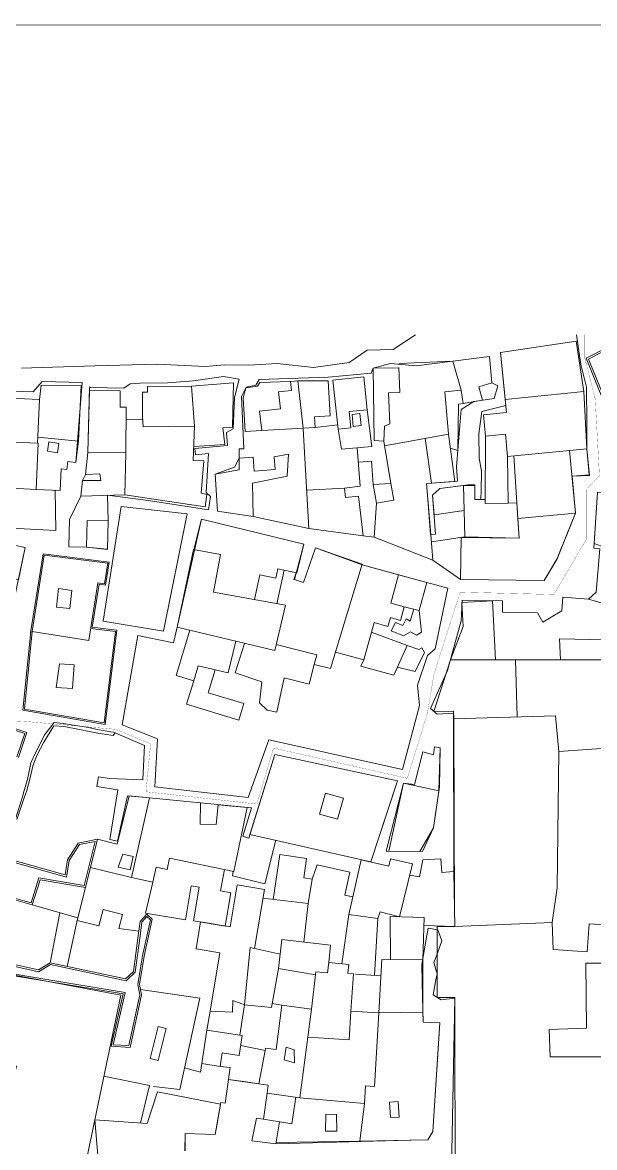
# Model space of a CAD drawing. Header units: millimetres. Extents: x 4203764 to 12476749, y 34048 to 3000914.
# Drawn here: x 11702083 to 11770686, y 2565861 to 2700657 of the extents above; entities that cross this region are included whole.
import ezdxf

# ---------------------------------------------------------------- set-up
doc = ezdxf.new("R2010")
doc.units = ezdxf.units.MM
doc.header["$MEASUREMENT"] = 0
for name, color, linetype, lineweight in [('2', 240, 'Continuous', 25), ('building property', 253, 'Continuous', 15), ('FORMAT', 250, 'Continuous', 0), ('streets', 254, 'Continuous', 9)]:
    doc.layers.add(name, color=color, linetype=linetype, lineweight=lineweight)

# ---------------------------------------------------------------- blocks, each defined once
blk = doc.blocks.new('EEEEEEEEE')
at = {"layer": 'FORMAT'}
blk.add_lwpolyline([(11101940, 671029), (12476749, 671572), (12476365, 1642602), (11101557, 1642059)], close=True, dxfattribs=at)

msp = doc.modelspace()

# ---------------------------------------------------------------- linework, layer by layer
at = {"layer": '2', "const_width": 23.31871}
msp.add_lwpolyline([(11769534.56915, 2663237.13859), (11769535.69558, 2660386.66796), (11770768.09668, 2655546.94726), (11771277.82298, 2646351.99407), (11769690.22079, 2644681.08898), (11769692.57785, 2638716.4808), (11765815.85391, 2632117.59062), (11754567.95787, 2632404.61365), (11751442.4771, 2622626.18994), (11750643.73283, 2617895.0425), (11748236.08679, 2610092.75085), (11732195.81779, 2613728.06441), (11730198.84346, 2607010.51696), (11716894.69283, 2608488.66776), (11717450.94837, 2614219.7806), (11713253.40781, 2615968.98465), (11702500.77946, 2616900.48484), (11698115.23273, 2617135.51183), (11696086.27984, 2611153.113), (11689141.78233, 2612701.93088), (11689722.16057, 2618813.18427), (11685123.58787, 2619358.94781), (11680810.45492, 2620571.1549), (11671446.09203, 2623203.01142)], dxfattribs=at)
at = {"layer": 'building property'}
for p, q in [((11744150.92697, 2645281.39233), (11744534.71203, 2643057.5946)), ((11753907.16925, 2593730.45917), (11753797.47941, 2617242.71045))]:
    msp.add_line(p, q, dxfattribs=at)
for points in [[(11759409.51944, 2661114.98715), (11759986.88252, 2655491.86052), (11769410.51863, 2656459.44669), (11768482.3618, 2662469.16379), (11759409.51944, 2661114.98715)], [(11745503.66056, 2649919.24492), (11753189.50863, 2651329.01836), (11752720.27125, 2656419.04489), (11754677.02595, 2656599.43343), (11753699.55399, 2660065.6211), (11747199.65682, 2659780.06991)], [(11747220.20802, 2659312.27052), (11747351.39215, 2656326.17412), (11745994.01868, 2656266.54247), (11746130.82333, 2652586.51353), (11745506.91652, 2652274.66956), (11745403.61217, 2650508.90572), (11744252.82529, 2650576.23142), (11744130.74691, 2659245.46937), (11747221.23082, 2659288.98891)], [(11704108.55872, 2655504.32012), (11704321.5592, 2657186.19645), (11709121.00673, 2657135.05817), (11708786.19989, 2650500.80949), (11703920.39181, 2650991.25187)], [(11714520.33215, 2653045.67396), (11716490.78549, 2653073.83341), (11716489.49244, 2656345.95056), (11717067.69026, 2656346.17905), (11717067.40774, 2657061.09508), (11722353.80995, 2657063.18412), (11722714.77609, 2652301.34151), (11716562.3901, 2652216.25084), (11716490.65621, 2653400.98936)], [(11722353.80995, 2657063.18412), (11727407.1306, 2657471.20441), (11727270.07501, 2652186.12136), (11726112.18726, 2652082.41389), (11726369.7948, 2650108.70726), (11722627.39744, 2649850.81178)], [(11730796.36392, 2651781.06211), (11728790.88822, 2651664.75173), (11728557.09881, 2655695.85349), (11728874.8333, 2656891.78657), (11730250.84028, 2657095.88844), (11730534.78936, 2657531.75819), (11734223.95862, 2657639.9261)], [(11735123.04152, 2657739.53395), (11734223.95862, 2657639.9261), (11734343.22981, 2656563.35742), (11732785.77092, 2656390.80923), (11733008.94358, 2654376.40251), (11730516.52767, 2654100.27203), (11730796.36392, 2651781.06211), (11735751.33311, 2652068.43251)], [(11738755.84029, 2657715.23931), (11738989.37387, 2653521.30353), (11737123.01059, 2653417.37764), (11737193.65261, 2652148.7461), (11735751.33311, 2652068.43251), (11735123.04152, 2657739.53395), (11738755.84029, 2657715.23931)], [(11758360.47153, 2657484.6012), (11756799.66954, 2657014.97267), (11757241.72334, 2655408.05049), (11754945.26199, 2655025.52902), (11754677.02595, 2656599.43343)], [(11697066.7431, 2655797.9201), (11704108.55872, 2655504.32012), (11703890.38815, 2650271.63258), (11696547.41984, 2650577.78876), (11697066.7431, 2655797.9201)], [(11710100.69342, 2656554.50404), (11713813.93305, 2656528.50131), (11713800.27931, 2654578.72122), (11714531.0318, 2654573.60397), (11714492.58958, 2649083.98303), (11709910.32482, 2649116.07129), (11710100.69342, 2656554.50404)], [(11759986.88252, 2655491.86052), (11760145.91554, 2653942.98618), (11757358.40119, 2653656.77391), (11757603.77691, 2651091.63639), (11760000.30794, 2651320.88356), (11760256.28472, 2648644.92334), (11769764.97165, 2649554.50453), (11769410.51863, 2656459.44669)], [(11739942.36502, 2651935.47941), (11740342.06259, 2649553.28312), (11743963.44511, 2649840.92528), (11743437.56933, 2654266.06706)], [(11754945.26199, 2655025.52902), (11754364.17656, 2654928.73764), (11754286.2293, 2649389.41453), (11753414.94897, 2649647.94666)], [(11741603.63037, 2653697.37165), (11742532.64506, 2653799.69678), (11742691.53669, 2652357.11213), (11741756.7079, 2652254.14662), (11741603.63037, 2653697.37165)], [(11722714.77609, 2652301.34151), (11722568.03782, 2648186.07447), (11723847.00624, 2648140.47024), (11723523.01223, 2644254.75049), (11724199.99708, 2644085.90528), (11723996.72835, 2642606.45987), (11714345.70648, 2644065.72201), (11714492.58958, 2649083.98303)], [(11735761.08747, 2651980.38746), (11736417.85798, 2640044.24057), (11742938.91693, 2639154.03718), (11742384.88311, 2643906.56316), (11740822.35552, 2643724.40884), (11740687.56169, 2644880.67612), (11742591.92204, 2645102.68018), (11742226.52692, 2649702.96391)], [(11737193.65261, 2652148.7461), (11739888.52708, 2652437.65941)], [(11696547.41984, 2650577.78876), (11696319.78774, 2645118.17214), (11703717.80767, 2644705.05023)], [(11708786.19989, 2650500.80949), (11708499.83784, 2647933.49046), (11707521.59564, 2648042.60485), (11707415.64644, 2647092.73944), (11706729.74353, 2647169.24592), (11706622.52614, 2644584.55744), (11703717.80767, 2644705.05023), (11703949.79631, 2650269.15563)], [(11705222.57474, 2650400.16645), (11706438.93137, 2650212.45886), (11706266.75108, 2649096.72011), (11705078.19452, 2649280.13761), (11705250.37481, 2650395.87636)], [(11742363.50076, 2647978.47859), (11743951.64945, 2648091.1168), (11744150.92697, 2645281.39233), (11746265.12823, 2645431.34042), (11745403.61217, 2650508.90572)], [(11750374.826, 2650812.73639), (11751141.35656, 2645451.80686), (11753948.80226, 2645667.09016), (11753189.50863, 2651329.01836)], [(11760256.28472, 2648644.92334), (11760313.92222, 2643047.14462), (11757553.32492, 2643018.72015), (11757603.77691, 2651091.63639)], [(11714345.70648, 2644065.72201), (11709094.78171, 2643912.1004), (11709287.54444, 2645782.75183), (11711493.6711, 2645794.53137), (11711351.38482, 2646568.86523), (11709658.586, 2646513.6613), (11709910.32482, 2649116.07129)], [(11728083.84434, 2648441.72804), (11729747.18398, 2648559.16309), (11729863.51115, 2646911.51552), (11732389.32804, 2647089.84317), (11732282.07173, 2648609.01193), (11734003.60868, 2648947.29291), (11733832.67685, 2646285.03218), (11729662.41376, 2645467.54916), (11729736.76584, 2641455.41858), (11736417.85798, 2640044.24057)], [(11761020.33323, 2648718.01063), (11761486.93246, 2641218.24737), (11768393.06717, 2641852.08023), (11767704.24403, 2649357.37962)], [(11769764.97165, 2649554.50453), (11770059.26472, 2646477.98903), (11767985.97326, 2646287.706)], [(11729736.76584, 2641455.41858), (11725470.96303, 2642115.51332), (11725206.22109, 2646524.2234), (11728070.00866, 2647046.91948), (11728083.84434, 2648441.72804)], [(11696319.78774, 2645118.17214), (11695677.13863, 2645154.05909), (11695408.75994, 2640348.04209), (11706062.96352, 2639788.14612), (11706005.47718, 2644612.36015)], [(11740687.56169, 2644880.67612), (11736165.43081, 2644631.85192)], [(11746265.12823, 2645431.34042), (11746608.19235, 2643409.40427), (11744534.71203, 2643057.5946), (11744246.40462, 2638993.54573), (11751291.52917, 2636225.09265), (11751054.47796, 2639316.40725), (11750545.47699, 2645406.11304), (11751140.77554, 2645455.87038)], [(11751441.54214, 2641684.8887), (11751263.24441, 2644010.01652), (11752149.82771, 2644807.57808), (11754988.5565, 2645194.80764)], [(11760313.92222, 2643047.14462), (11761369.06309, 2643112.79042), (11761633.79894, 2638857.62658), (11755146.90377, 2639018.40292), (11755065.23343, 2642203.99037), (11754988.5565, 2645194.80764), (11756342.60943, 2645170.50605), (11756312.57309, 2643496.92008), (11757556.26487, 2643489.14758)], [(11709094.78171, 2643912.1004), (11707721.8653, 2641113.41572), (11707643.82029, 2637827.25334), (11709779.29246, 2637776.53675), (11709855.98476, 2641005.74215), (11712367.74475, 2640946.08888), (11712278.24601, 2644005.23617)], [(11781918.8005, 2635096.49281), (11783176.48758, 2643244.8992), (11771046.3385, 2644378.2191), (11770642.89663, 2638248.60078), (11771537.31418, 2637911.76439)], [(11751441.54214, 2641684.8887), (11755065.23343, 2642203.99037), (11755146.90377, 2639018.40292), (11751122.47889, 2638429.62716)], [(11712367.74475, 2640946.08888), (11712286.5482, 2637527.22768), (11709779.29246, 2637776.53675)], [(11723540.3653, 2641162.34859), (11720643.3769, 2628201.30969), (11720205.83345, 2626310.8081), (11715906.0307, 2627198.69095), (11714050.10069, 2616519.72196), (11718289.00528, 2614808.20562), (11717967.43691, 2609079.13855), (11729155.67259, 2607803.01356), (11731631.13837, 2614690.28979), (11747659.7523, 2611144.15294), (11749677.46486, 2618815.59666), (11749459.06908, 2621248.83715), (11750651.32222, 2624811.93859), (11751573.7063, 2625627.06631), (11753077.73911, 2632879.9765), (11750580.57688, 2633545.27697), (11742802.67959, 2635663.64451), (11737228.68896, 2637703.26065), (11735779.48543, 2633551.00489), (11734685.91589, 2633932.67811), (11735843.62585, 2638157.81093), (11723540.3653, 2641162.34859)], [(11733475.29525, 2635045.93271), (11734988.62597, 2634718.94664), (11735843.62585, 2638157.81093), (11723540.3653, 2641162.34859), (11722645.0011, 2637495.92791)], [(11761486.93246, 2641218.24737), (11761633.79894, 2638857.62658), (11754678.05769, 2638949.81046), (11754611.55981, 2633932.20875), (11764630.62977, 2633787.08817), (11766191.16699, 2636374.41887), (11768393.06717, 2641852.08023)], [(11698908.7067, 2638462.32133), (11702385.30353, 2637744.64887), (11701585.97801, 2633872.50282), (11697758.16776, 2634969.35596), (11698767.4285, 2638491.48533)], [(11704693.91276, 2636824.67502), (11703245.93173, 2627676.66849), (11710041.09121, 2626601.10498), (11711138.80417, 2633536.19948), (11711919.08038, 2633412.69441), (11712306.6677, 2635861.38073), (11704693.91276, 2636824.67502)], [(11722600.99686, 2637504.03094), (11725833.62214, 2636908.7686), (11725006.67747, 2632417.97178), (11733637.32406, 2630828.70657), (11732338.07208, 2625401.59599), (11720643.3769, 2628201.30969), (11722600.99686, 2637504.03094)], [(11732513.34883, 2626133.7452), (11737368.33139, 2624907.40008), (11737076.27069, 2623751.1598), (11739006.50052, 2623263.59308), (11742828.73551, 2635748.75503), (11737228.68896, 2637703.26065), (11735779.48543, 2633551.00489), (11734685.91589, 2633932.67811), (11734632.79166, 2633919.72558), (11734916.32354, 2634734.56906)], [(11739605.51117, 2625220.23493), (11743029.83636, 2624287.59478), (11743933.75056, 2627606.44841), (11744244.54947, 2628747.59222), (11745918.36981, 2628291.71494), (11746207.16078, 2629352.05339), (11747434.30917, 2629017.8305), (11747872.68626, 2630627.39635), (11746242.78579, 2631071.31173), (11747169.609, 2634474.27916), (11742802.67959, 2635663.64451)], [(11729900.33426, 2631516.84364), (11730542.61015, 2634489.37347), (11732475.74766, 2634071.67956), (11732721.44937, 2635208.81653), (11733475.29525, 2635045.93271), (11732605.14524, 2631018.77412)], [(11747169.609, 2634474.27916), (11750580.57688, 2633545.27697), (11749669.69038, 2630200.82354), (11747872.68626, 2630627.39635)], [(11706389.02079, 2632821.18493), (11706147.96396, 2630611.89874), (11707768.13336, 2630435.12088), (11708003.95004, 2632596.3811), (11706389.02079, 2632821.18493)], [(11758796.44618, 2624296.58473), (11758432.11637, 2631367.18394), (11754783.14006, 2631179.16157), (11754931.6818, 2628296.39141), (11753414.56744, 2624301.17964)], [(11771952.44328, 2626683.13797), (11772432.83091, 2630861.00204), (11769949.5452, 2631542.44226)], [(11749009.98298, 2630357.42487), (11748586.60505, 2628923.52257), (11748088.5961, 2629194.23696), (11747701.12952, 2628398.87441), (11746834.76762, 2628755.8713), (11746301.61818, 2627765.14183), (11747783.21932, 2627157.62136), (11748602.39375, 2627641.28625), (11749336.18479, 2627229.42462), (11749947.47265, 2627601.38697), (11749669.69038, 2630200.82354)], [(11703245.93173, 2627676.66849), (11702317.75227, 2618392.15209), (11711866.49543, 2616725.35938), (11713221.20072, 2627688.98982), (11710270.98635, 2628053.52883)], [(11722164.87727, 2627837.06203), (11720512.18388, 2622411.49424), (11722619.76651, 2621769.49915), (11723165.55742, 2623561.25655), (11726752.60511, 2622727.34082), (11727660.88403, 2626521.31628)], [(11743933.75056, 2627606.44841), (11748215.41841, 2626012.71888), (11746610.74297, 2622436.9506), (11742658.52128, 2623514.03261), (11743029.83636, 2624287.59478)], [(11737076.27069, 2623751.1598), (11736479.39321, 2621388.17918), (11733452.42484, 2622152.77675), (11732595.49372, 2618038.84447), (11731434.46935, 2618280.68557), (11730513.55731, 2619151.13123), (11730774.79407, 2621672.0947), (11727594.77522, 2622718.4667), (11728723.96647, 2626266.81401)], [(11747048.33228, 2623412.04993), (11749187.81607, 2622903.74911), (11750291.46721, 2625159.53142), (11749965.49963, 2625732.51551), (11749604.50088, 2625527.14526), (11748215.41841, 2626012.71888)], [(11771952.44328, 2626683.13797), (11766495.30575, 2626824.77942), (11766592.93234, 2624289.92828)], [(11706532.09942, 2623823.1602), (11708274.50344, 2623684.63397), (11708101.38425, 2620865.48452), (11706103.3277, 2620988.18179), (11706532.09942, 2623823.1602)], [(11761423.26753, 2617465.9772), (11761202.67838, 2624294.53035), (11753414.56744, 2624301.17964), (11751409.46134, 2618114.17924), (11753771.67096, 2618124.21088), (11753797.47941, 2617242.71045)], [(11761202.67838, 2624294.53035), (11777507.39871, 2624280.60979), (11777505.63239, 2622211.77093), (11776158.22793, 2622212.92131), (11776226.70111, 2613936.1808), (11773220.70735, 2613792.53053)], [(11722619.76651, 2621769.49915), (11721768.50273, 2618974.91589), (11728011.82952, 2617073.12324), (11728614.46774, 2619051.50262), (11724338.15787, 2620354.11819), (11725172.93614, 2623094.58177)], [(11701421.00886, 2612650.99182), (11702356.47787, 2615457.58762), (11699100.1014, 2616503.83783)], [(11753747.30116, 2617241.24134), (11766024.29403, 2617600.68541), (11766395.33715, 2613328.54019)], [(11713165.69227, 2615518.88414), (11712961.95231, 2615222.65565), (11711107.33483, 2615512.25599), (11710064.49029, 2615725.57176), (11708911.1419, 2615934.86683), (11707075.43124, 2616323.51755), (11705847.4364, 2616368.25781), (11704655.07852, 2614432.94236), (11703863.89775, 2612920.79337), (11703368.10336, 2611693.32363), (11702937.75938, 2609833.61861), (11702558.19302, 2608519.41988), (11702317.44697, 2607893.25053), (11701409.12114, 2605146.94262)], [(11744656.78671, 2602513.3406), (11747056.46228, 2609797.12956), (11732344.84885, 2612948.6179), (11729226.93718, 2602929.38087), (11728510.90114, 2603152.20593), (11729565.30047, 2606540.45996), (11717330.28888, 2607744.51235), (11717330.28888, 2607744.51235), (11714691.70494, 2608004.17645), (11713491.49073, 2602553.7252), (11712577.72025, 2602754.94162), (11713510.15068, 2608710.92343), (11711017.79759, 2609101.11029), (11711202.29624, 2610279.61173), (11712500.89803, 2610076.31094), (11715436.58265, 2609963.98179), (11716522.9452, 2609922.41391), (11716735.0921, 2614047.08324), (11712996.0246, 2615635.57813)], [(11749101.09781, 2609366.15237), (11750102.88413, 2613249.55886), (11751359.72807, 2612925.33603), (11751495.85581, 2613854.6023), (11752165.78631, 2613756.46453), (11752019.56046, 2608590.99277)], [(11773682.09047, 2607005.51298), (11773220.70735, 2613792.53053), (11766395.33715, 2613328.54019), (11766196.43687, 2596954.6388), (11765603.64259, 2592800.56299)], [(11732344.84885, 2612948.6179), (11747056.46228, 2609797.12956), (11743854.17493, 2600077.1551), (11729368.44705, 2603384.11503), (11732344.84885, 2612948.6179)], [(11738441.53397, 2608306.93025), (11740570.79628, 2607727.85091), (11739881.10009, 2605191.85282), (11737684.76539, 2605789.17333), (11738441.53397, 2608306.93025)], [(11747773.13056, 2609502.73276), (11752019.56046, 2608590.99277), (11751384.07787, 2604173.15956), (11749729.27473, 2601318.53281), (11746006.56705, 2601355.39066), (11747773.13056, 2609502.73276)], [(11715171.8889, 2598193.30719), (11710231.13751, 2599427.96548), (11711074.07577, 2602801.16466), (11713451.31998, 2602207.1084), (11714894.96703, 2607984.17335), (11717330.28888, 2607744.51235)], [(11717330.28888, 2607744.51235), (11723447.79467, 2607142.48615), (11723376.80135, 2604609.35008), (11725305.57844, 2604555.29444), (11725539.92357, 2606936.59891), (11729013.68023, 2606594.74513), (11727415.59482, 2598935.52681), (11719729.43414, 2600539.23371), (11719443.86759, 2599170.58561), (11718106.45048, 2599449.63585), (11717732.83055, 2597658.97022), (11715171.8889, 2598193.30719), (11717330.28888, 2607744.51235)], [(11700920.95466, 2600280.36729), (11707203.7907, 2598516.3032), (11707469.57221, 2600334.62963), (11708780.30886, 2602332.18706), (11711074.07577, 2602801.16466), (11709629.9896, 2597022.3425), (11704193.62351, 2597935.22908), (11703253.63094, 2594930.94219), (11701017.20713, 2595573.91327)], [(11732480.81651, 2602673.58938), (11731139.31231, 2597435.6802), (11727251.60728, 2598431.37761), (11727359.25024, 2598947.28303)], [(11714102.33496, 2601018.19651), (11715367.6181, 2600721.38252), (11714990.13017, 2599112.19587), (11713562.20629, 2599447.16262), (11714102.33496, 2601018.19651)], [(11732149.86335, 2595588.39154), (11732964.70218, 2600957.47147), (11736160.78397, 2600472.41787), (11735813.06092, 2598181.22505), (11736837.31616, 2598025.77888), (11736333.89059, 2595113.38604)], [(11741682.9534, 2595897.56885), (11742697.40215, 2600341.2358), (11746031.04101, 2599580.19637), (11746225.71839, 2600432.95648), (11748861.48452, 2599831.23505), (11747301.81312, 2593494.80883), (11744968.60713, 2594104.11269), (11744700.85306, 2593279.82894)], [(11748535.55948, 2598507.10997), (11749681.29453, 2598275.9384), (11750091.50876, 2600309.04657), (11752260.0927, 2600446.58475), (11752363.10136, 2598822.43252), (11753814.50531, 2598914.48496), (11753932.25983, 2592326.78223), (11750237.36881, 2592464.06093)], [(11726309.46573, 2599166.31913), (11725838.05946, 2596618.96965), (11727075.1156, 2596390.04306), (11726404.54581, 2592387.9515), (11722600.52883, 2593025.33293), (11723274.09171, 2597045.28788), (11722311.3932, 2597206.59267), (11721630.90295, 2593145.29384), (11716846.92182, 2593946.873), (11717732.83055, 2597658.97022)], [(11741213.77979, 2593765.45553), (11741682.9534, 2595897.56885), (11740754.84533, 2596101.79994), (11741358.97651, 2598847.21464), (11737427.0324, 2599712.44277), (11736837.31616, 2598025.77888)], [(11709629.9896, 2597022.3425), (11708641.87575, 2593068.19186), (11711235.5858, 2592420.04234), (11711759.9725, 2594390.26089), (11714072.14847, 2593774.85996), (11713627.26982, 2592103.36799), (11716044.30996, 2591787.1472)], [(11724575.82223, 2582182.21762), (11725750.76379, 2589194.49857), (11722911.52631, 2589670.22653), (11723449.84634, 2592883.02568), (11727001.43531, 2592287.93978), (11727846.31973, 2597330.37512), (11731101.43933, 2596784.96409), (11729916.36975, 2589712.23716)], [(11703253.63094, 2594930.94219), (11708714.99676, 2593360.80137)], [(11730924.26148, 2595727.53204), (11736333.89059, 2595113.38604), (11735808.52038, 2590477.09215)], [(11698355.48124, 2588384.95465), (11703987.32469, 2587134.8737), (11705405.07091, 2588004.33713), (11714452.97599, 2586062.70112), (11715411.9768, 2586953.89552), (11715974.61118, 2591254.40311), (11716195.03769, 2592939.23769), (11716994.16683, 2593812.06003), (11717648.50918, 2593212.9644), (11716679.63651, 2588789.5595), (11716115.82658, 2585406.85427), (11716359.91988, 2584164.35839), (11714986.63688, 2577856.66533), (11712715.52955, 2577989.19139), (11714157.07376, 2584272.55145), (11695413.76869, 2587362.65278)], [(11705405.07091, 2588004.33713), (11706551.66814, 2593982.75762)], [(11740391.98466, 2587864.50227), (11741213.77979, 2593765.45553), (11744700.85306, 2593279.82894), (11744297.67138, 2586494.56807)], [(11746219.25084, 2588367.86079), (11746165.84155, 2593522.37122), (11750272.98644, 2593422.71845), (11750083.67309, 2588327.30182)], [(11708641.87575, 2593068.19186), (11707460.54083, 2587563.24338)], [(11753932.25983, 2592326.78223), (11751800.43621, 2592325.93979), (11751803.78589, 2583849.44177), (11753935.60952, 2583850.28421)], [(11753932.25983, 2592326.78223), (11765603.64259, 2592800.56299), (11765744.99564, 2589582.81311), (11769807.41664, 2589304.60742), (11770037.59766, 2592665.76156), (11785153.42625, 2591630.5883), (11786626.38688, 2565527.4704), (11753990.29397, 2559218.86473), (11753935.60952, 2583850.28421)], [(11732995.22785, 2589031.61713), (11729376.3489, 2589831.61552), (11728711.81913, 2582962.69595), (11731944.89559, 2582649.91379), (11732797.8411, 2587289.71591)], [(11738804.26705, 2588044.41742), (11739038.45543, 2590111.08609), (11733192.61461, 2590773.51835), (11732797.8411, 2587289.71591), (11737215.59522, 2586550.24228)], [(11744817.24818, 2581980.77234), (11745197.40763, 2588378.58553), (11750083.67309, 2588327.30182), (11750100.92815, 2582082.77316)], [(11686266.31451, 2578959.49666), (11688032.52432, 2586806.11672), (11694128.32879, 2585434.00113), (11695321.78382, 2587586.52135), (11713865.53777, 2584130.33319), (11707631.06082, 2554221.91225), (11697025.85184, 2556650.78692), (11701369.33965, 2575615.78191), (11686278.28015, 2579012.65561)], [(11736750.11816, 2582442.49425), (11737258.48112, 2586928.70231), (11738659.84324, 2586769.90437), (11738804.26705, 2588044.41742), (11741205.44573, 2587772.32342), (11741088.76181, 2586742.6097), (11741786.55349, 2586657.96547), (11741475.89651, 2582179.31618)], [(11769625.97304, 2587935.09938), (11772607.08476, 2587936.27744), (11772611.51747, 2576719.15149), (11765366.71877, 2576716.28854), (11765261.42775, 2580005.22066), (11769729.6691, 2580148.26577), (11769625.97304, 2587935.09938)], [(11742015.79696, 2586630.15754), (11745082.6872, 2586447.92226)], [(11717810.13603, 2573169.05824), (11720958.67863, 2572794.99728), (11723351.84807, 2583761.93986), (11716237.87323, 2584785.60633)], [(11724197.19783, 2579922.5132), (11724575.82223, 2582182.21762), (11727253.48873, 2582086.62106), (11727303.38278, 2583484.15707), (11728711.81913, 2582962.69595)], [(11728711.81913, 2582962.69595), (11728157.45002, 2579319.8424)], [(11730429.11595, 2573501.2908), (11731565.63875, 2573344.13868), (11731430.9803, 2572370.28989), (11735344.57017, 2571829.14023), (11736750.11816, 2582442.49425), (11733192.84567, 2582913.59106), (11732488.83307, 2577597.56131), (11731208.26235, 2577767.14989), (11731185.97045, 2577492.99385)], [(11733192.84567, 2582913.59106), (11732032.57842, 2583126.88566)], [(11736302.64125, 2579063.57662), (11741273.20869, 2578768.22442), (11741475.89651, 2582179.31618), (11744817.24818, 2581980.77234), (11744294.72835, 2573187.13548), (11743213.18662, 2573251.40093), (11743087.28015, 2571132.48467), (11735344.57017, 2571829.14023)], [(11744817.24818, 2581980.77234), (11750100.92815, 2582082.77316), (11750123.95824, 2580889.80565), (11752142.34794, 2580799.76522), (11751313.61156, 2567783.47451), (11750697.02749, 2566773.328), (11742542.59342, 2566632.59147)], [(11718366.37754, 2580360.03186), (11719325.47906, 2580120.97965), (11718373.20382, 2576300.35557), (11717411.81951, 2576539.97676), (11718364.09475, 2580360.60084)], [(11721530.62082, 2575415.98058), (11723429.64406, 2574878.78707), (11724197.19783, 2579922.5132), (11728441.0764, 2579276.68016), (11728077.74469, 2576889.16578), (11726035.49107, 2577199.95574), (11725789.12894, 2575581.06831), (11723587.50398, 2575916.11139)], [(11728256.99401, 2578067.04353), (11731185.97045, 2577492.99385), (11730429.11595, 2573501.2908), (11726766.76386, 2574007.70068)], [(11733701.13979, 2577871.19521), (11734677.51371, 2577566.90972), (11734708.63082, 2576013.08948), (11733457.68271, 2576347.7349), (11733701.13979, 2577871.19521)], [(11725789.12894, 2575581.06831), (11726973.50075, 2575448.01459), (11726376.02438, 2571181.87607)], [(11716222.08163, 2568805.47115), (11717314.27578, 2573272.42141), (11711840.04976, 2574413.53601)], [(11717048.30425, 2568749.52433), (11718276.92128, 2572535.23558), (11725838.25129, 2571056.75617), (11725194.85876, 2567415.9341), (11721580.74618, 2567518.66827), (11721541.8604, 2565445.44149)], [(11731430.9803, 2572370.28989), (11730999.92009, 2569252.86605), (11734377.24394, 2568715.11134), (11734883.23264, 2571892.93144)], [(11743087.28015, 2571132.48467), (11742542.59342, 2566632.59147), (11732497.92591, 2566461.88553)], [(11746088.46848, 2571305.2307), (11747148.07133, 2571367.89678), (11747258.0239, 2569508.7404), (11746220.61413, 2569447.38684), (11746088.46848, 2571305.2307)], [(11730999.92009, 2569252.86605), (11730134.5978, 2569372.51805), (11729586.91813, 2566662.35494), (11732470.79734, 2566291.50679), (11732894.29271, 2568951.23439)], [(11717048.30425, 2568749.52433), (11710748.2993, 2569176.12272), (11711901.17787, 2555454.85272), (11721411.26111, 2557153.40678), (11721385.2409, 2559320.35295), (11718244.78755, 2559125.93677), (11717976.31633, 2563462.6198), (11721565.24863, 2563684.79998)]]:
    msp.add_lwpolyline(points, dxfattribs=at)
for points in [[(11772005.00766, 2646357.13094), (11783123.01795, 2645123.29953), (11783645.95615, 2649835.47678), (11780723.45415, 2649974.29009), (11780066.59448, 2658244.34886), (11777073.59708, 2658006.62632), (11775386.74491, 2660337.20577), (11773235.55615, 2660121.51334), (11772378.76282, 2661581.66507), (11769947.37355, 2660322.01718), (11771864.59531, 2655657.59965), (11772136.64813, 2652244.60676), (11772354.74072, 2649508.56294)], [(11739312.45324, 2657811.0591), (11739942.36502, 2651935.47941), (11741473.93247, 2652099.67638), (11741266.62912, 2654033.32393), (11743437.56933, 2654266.06706), (11743014.96091, 2658207.9992)], [(11721829.95464, 2641800.06523), (11718980.06889, 2627734.00608), (11711751.71886, 2628921.15916), (11713916.74072, 2642657.24056)], [(11745714.45915, 2601358.28277), (11750058.39363, 2601315.27426), (11751384.07787, 2604173.15956), (11752087.01659, 2609059.94335), (11752165.78631, 2613756.46453), (11751495.85581, 2613854.6023), (11751359.72807, 2612925.33603), (11750102.88413, 2613249.55886), (11749101.09781, 2609366.15237), (11747773.13056, 2609502.73276)], [(11738459.85282, 2569836.88658), (11739751.19288, 2569824.10111), (11739776.23816, 2567813.88954), (11738442.38824, 2567825.47099)]]:
    msp.add_lwpolyline(points, close=True, dxfattribs=at)
at = {"layer": 'streets'}
for p, q in [((11704557.22368, 2637006.74789), (11703058.91174, 2627540.76245)), ((11712494.49548, 2636002.39024), (11704557.22368, 2637006.74789)), ((11712054.98641, 2633225.67443), (11712494.49548, 2636002.39024)), ((11711274.7102, 2633349.1795), (11712054.98641, 2633225.67443))]:
    msp.add_line(p, q, dxfattribs=at)
for points in [[(11701974.61098, 2659230.68224), (11710749.90962, 2659504.5141), (11718215.98857, 2659737.49195), (11723979.11925, 2659446.70856), (11726309.89159, 2659644.54372), (11729218.68821, 2659607.61699), (11732628.58429, 2659795.67965), (11736988.17428, 2659313.62891), (11741278.13126, 2659937.3182), (11743422.65912, 2661389.48068), (11746536.48982, 2661459.82142), (11749234.4688, 2663229.11653)], [(11769748.29712, 2652632.51423), (11769729.08739, 2656963.38335), (11769040.86735, 2659673.74995), (11768513.70171, 2663236.73517)], [(11759409.51944, 2661114.98715), (11760062.50253, 2654755.37259), (11757175.5516, 2654030.6577), (11756801.11997, 2651353.33654), (11756848.95453, 2648441.17356), (11757112.7144, 2646890.65014), (11757072.18429, 2644632.36542), (11757051.56808, 2643483.65712), (11756312.57309, 2643496.92008), (11756344.06582, 2645251.65438), (11755514.44507, 2645266.54383), (11752149.82771, 2644807.57808), (11751263.24441, 2644010.01652), (11751619.83986, 2639359.76088), (11751012.69944, 2639313.20355), (11750651.20388, 2644027.35992), (11750545.47699, 2645406.11304), (11754247.52691, 2645689.99726), (11754116.47443, 2647399.01379), (11754541.45958, 2652382.02689), (11754705.49027, 2654305.31081), (11756225.43118, 2655261.50864), (11758632.17604, 2655608.54355), (11759083.1811, 2657106.04789), (11758360.47153, 2657484.6012), (11758110.43312, 2660630.37867)], [(11771784.58856, 2646174.4042), (11783304.97214, 2644895.91905), (11783874.81609, 2650030.76231), (11780914.37252, 2650171.37777), (11780255.56738, 2658465.93056), (11777172.59395, 2658221.06158), (11775484.09041, 2660553.92259), (11773346.35617, 2660339.5792), (11772457.49868, 2661854.37482), (11769685.22989, 2660418.12494), (11771661.88298, 2655609.11667), (11771931.37545, 2652228.24429), (11772147.90836, 2649511.76712), (11771823.04032, 2646584.39299)], [(11758110.43312, 2660630.37867), (11749288.67486, 2659500.86352), (11746216.29416, 2659781.15758), (11744130.74691, 2659245.46937), (11743905.50186, 2658626.06495), (11738752.57835, 2658156.41255)], [(11728080.90869, 2657928.85788), (11726185.31572, 2658239.71357), (11722600.87285, 2657738.91272), (11719466.1757, 2657494.17855), (11716192.08198, 2657440.70933), (11714990.4419, 2657370.66356), (11714241.7884, 2656848.59702), (11710236.19674, 2656916.58504)], [(11697094.16154, 2656611.25652), (11696547.41984, 2650577.78876), (11696319.78774, 2645118.17214), (11695677.13863, 2645154.05909), (11695424.53096, 2640347.2133), (11706062.96352, 2639788.14612), (11706005.47718, 2644612.36015), (11706622.52614, 2644584.55744), (11706729.74353, 2647169.24592), (11707415.64644, 2647092.73944), (11707521.59564, 2648042.60485), (11708499.83784, 2647933.49046), (11709228.54361, 2657534.46474)], [(11697094.16154, 2656611.25652), (11703347.8227, 2656395.3604), (11704454.0063, 2657627.30944), (11709228.54361, 2657534.46474)], [(11710109.36661, 2656994.35561), (11709910.32482, 2649116.07129), (11709658.586, 2646513.6613), (11709287.54444, 2645782.75183), (11709094.78171, 2643912.1004), (11707721.8653, 2641113.41572), (11707643.82029, 2637827.25334), (11709779.29246, 2637776.53675), (11712287.0085, 2637546.60923), (11712367.74475, 2640946.08888), (11712278.24601, 2644005.23617), (11717157.09924, 2643402.00919), (11722095.82916, 2642637.78502), (11724396.35855, 2642281.79873)], [(11710109.36661, 2656994.35561), (11710236.19674, 2656916.58504)], [(11728080.90869, 2657928.85788), (11727765.80268, 2656668.65548), (11727521.81185, 2655692.86379), (11727363.02286, 2651959.76247), (11726537.56682, 2651537.2053), (11726678.98774, 2649990.40226), (11722751.06182, 2649631.28033), (11722822.15261, 2648853.71893), (11724378.58977, 2648996.02067), (11724106.52283, 2644353.78204), (11724642.87712, 2643874.90282), (11724396.35855, 2642281.79873)], [(11725470.96303, 2642115.51332), (11725206.22109, 2646524.2234), (11727519.87672, 2647370.5955), (11728083.84434, 2648441.72804), (11728083.39887, 2649569.004), (11728619.56383, 2649569.21588), (11728344.31581, 2655857.63386), (11728908.83536, 2656958.06775), (11730058.05209, 2657220.43397), (11730459.76086, 2657862.56427)], [(11738752.57835, 2658156.41255), (11730459.76086, 2657862.56427)], [(11725470.96303, 2642115.51332), (11729736.76584, 2641455.41858), (11736417.85798, 2640044.24057), (11742938.91693, 2639154.03718), (11744246.40462, 2638993.54573), (11751291.52917, 2636225.09265), (11754611.55981, 2633932.20875), (11764630.62977, 2633787.08817), (11765487.80056, 2635208.25535), (11766215.07229, 2636433.88803), (11766381.43376, 2636847.74501), (11767292.11708, 2639113.24955), (11768393.06717, 2641852.08023), (11767985.97326, 2646287.706), (11770069.89784, 2646366.83131), (11769764.97165, 2649554.50453), (11769748.29712, 2652632.51423)], [(11782057.23703, 2643653.49903), (11771046.3385, 2644378.2191), (11770680.58905, 2638821.27351), (11770605.20421, 2637675.92804), (11771330.9661, 2637597.25812), (11770869.2185, 2632400.40913), (11769949.5452, 2631542.44226), (11766882.74504, 2631786.25857), (11766753.0509, 2630154.92379), (11765473.00137, 2629396.6628), (11764492.48671, 2628815.83683), (11763830.75815, 2629932.92626), (11759646.02337, 2630006.93349), (11759669.69239, 2631345.29735), (11754794.84281, 2631431.5093), (11754717.04666, 2629753.98125), (11754680.94476, 2628975.51136), (11753061.12331, 2622996.58021), (11751019.0038, 2618441.96631), (11751799.91888, 2617786.39218), (11753764.77045, 2617913.77687), (11753814.50531, 2598914.48496)], [(11698767.4285, 2638491.48533), (11702385.30353, 2637744.64887), (11701025.35093, 2631156.67575), (11699625.0555, 2631414.94614), (11699739.53383, 2632035.62697), (11698149.52866, 2632328.8874), (11698486.68624, 2633658.66166), (11697466.36862, 2633951.0321), (11698767.4285, 2638491.48533)], [(11703083.26942, 2627692.92995), (11702139.97693, 2618257.23895), (11712007.66223, 2616534.7729), (11713403.48687, 2627831.18224), (11710458.89147, 2628195.02695), (11711274.7102, 2633349.1795)], [(11701620.64222, 2612598.70461), (11702617.66121, 2615589.96275), (11698962.48022, 2616764.34597)], [(11712996.0246, 2615635.57813), (11712628.92486, 2615669.67144), (11710892.30742, 2615985.19759), (11710040.21184, 2616179.45181), (11708969.03907, 2616349.2982), (11706948.85202, 2616682.31338), (11705896.95891, 2616788.0089), (11704776.58036, 2615358.77422), (11703675.01532, 2613216.37002), (11703082.65031, 2611944.65904), (11702693.01167, 2609965.04787), (11702288.65168, 2608635.61618), (11702090.96811, 2607864.27308), (11701228.96576, 2605258.02342)], [(11700705.70184, 2600126.91814), (11707373.6674, 2598254.71926), (11707666.74016, 2600259.75696), (11708905.48293, 2602147.59601), (11710795.03968, 2602533.92985), (11709476.35963, 2597256.9473), (11704050.6971, 2598168.0365), (11703117.17752, 2595184.43776), (11700861.45725, 2595832.95657)], [(11698109.82806, 2588228.54581), (11704023.99464, 2586915.79856), (11705442.45841, 2587785.70204), (11714514.60909, 2585838.86303), (11715606.53126, 2586853.58056), (11716178.79493, 2591227.6898), (11716390.79297, 2592848.10122), (11717006.99025, 2593521.12229), (11717421.97863, 2593141.17175), (11716477.36933, 2588828.54172), (11715906.5593, 2585403.83772), (11716149.63888, 2584166.50193), (11714822.87872, 2578072.4952), (11712970.71088, 2578180.57486), (11714406.78378, 2584440.08674), (11695321.78382, 2587586.52135)], [(11721608.27504, 2565446.32373), (11721580.74618, 2567518.66827), (11725194.85876, 2567415.9341), (11725384.84792, 2568491.04249), (11725875.97779, 2571270.24244), (11726376.02438, 2571181.87607), (11726771.68819, 2574007.01978), (11728906.11586, 2573711.88287), (11730429.11595, 2573501.2908), (11731565.63875, 2573344.13868), (11731430.9803, 2572370.28989), (11730999.92009, 2569252.86605), (11730134.5978, 2569372.51805), (11729743.34943, 2567436.44673), (11729586.91813, 2566662.35494), (11732470.79734, 2566291.50679), (11748539.17324, 2566729.58228), (11750697.02749, 2566773.328), (11751313.61156, 2567783.47451), (11751861.738, 2576392.4524), (11752142.34794, 2580799.76522), (11750123.95824, 2580889.80565), (11750065.58102, 2583913.76727), (11750031.23387, 2585692.96224), (11749990.96342, 2587778.98613), (11750506.68795, 2590829.15162), (11750725.54089, 2592123.52036), (11751901.74604, 2591924.64661), (11752370.89323, 2590608.24629), (11751838.86454, 2589145.20358), (11751433.76142, 2588031.19755), (11751795.46394, 2586662.80368), (11751662.59153, 2585953.49895), (11751322.66042, 2584138.86535), (11752284.91136, 2583560.01818), (11753927.03917, 2583737.98109), (11753527.19304, 2563334.8518)]]:
    msp.add_lwpolyline(points, dxfattribs=at)

# ---------------------------------------------------------------- block references
at = {"layer": '2'}
msp.add_blockref('EEEEEEEEE', (0, 1058054.92715), dxfattribs=at)

doc.saveas('drawing.dxf')
